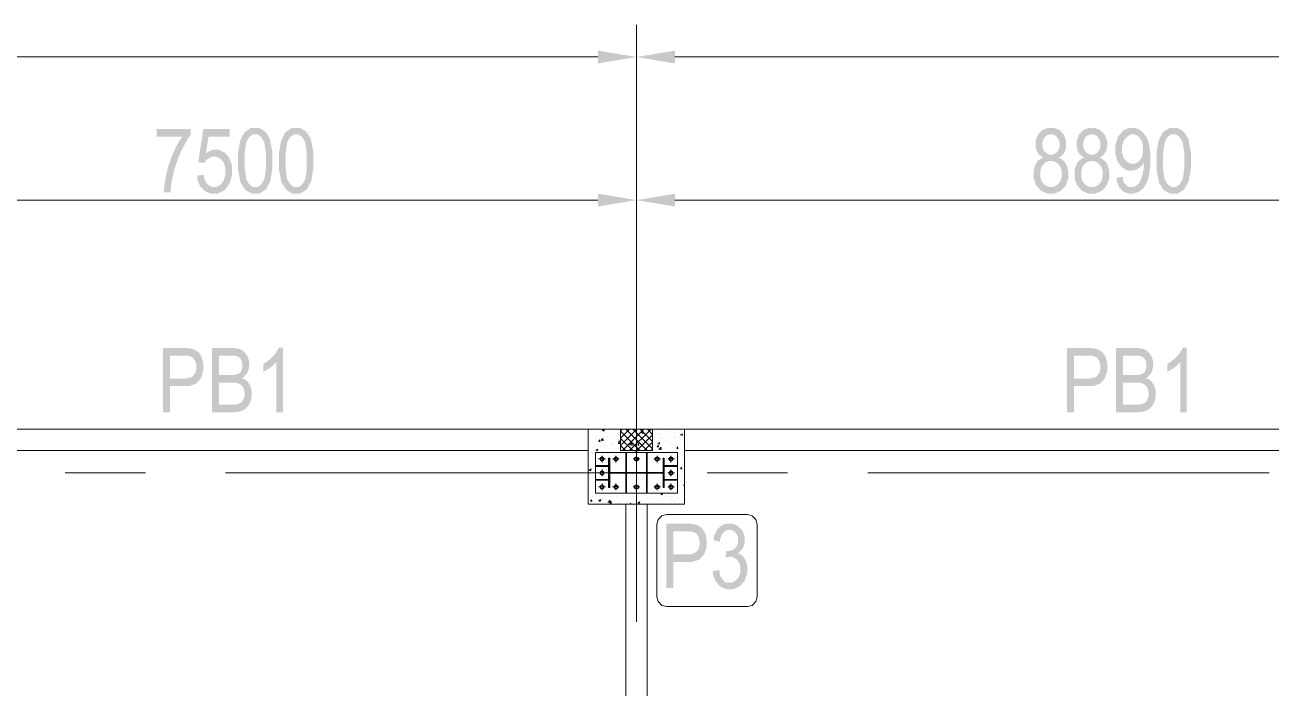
# Model space of a CAD drawing. Header units: millimetres. Extents: x 51.5 to 74.8, y 0.8 to 17.2.
# Drawn here: x 54.171 to 55.694, y 15.434 to 16.244 of the extents above; entities that cross this region are included whole.
import ezdxf

# ---------------------------------------------------------------- set-up
doc = ezdxf.new("R2010")
doc.units = ezdxf.units.MM
doc.layers.add('PDF_Geomertry', color=7, linetype='Continuous')
doc.layers.add('PDF_Solid Fills', color=7, linetype='Continuous')

msp = doc.modelspace()

# ---------------------------------------------------------------- hatches: boundary and pattern name
at = {"layer": 'PDF_Solid Fills', "transparency": 33554559}
for points in [[(54.3323, 16.1074), (54.3323, 16.1166), (54.3738, 16.1166), (54.3738, 16.1093), (54.3693, 16.1031), (54.3611, 16.0874), (54.3575, 16.0777), (54.354, 16.068), (54.35, 16.0487), (54.3494, 16.0393), (54.3413, 16.0393), (54.3413, 16.0441), (54.3429, 16.0556), (54.3444, 16.0622), (54.3459, 16.0687), (54.35, 16.0812), (54.3526, 16.0872), (54.3551, 16.0931), (54.3607, 16.1033), (54.3637, 16.1074)], [(54.3818, 16.0598), (54.3901, 16.0606), (54.3905, 16.0569), (54.3927, 16.0513), (54.3944, 16.0495), (54.3962, 16.0476), (54.4001, 16.0458), (54.4023, 16.0458), (54.4052, 16.0458), (54.4101, 16.0484), (54.412, 16.0509), (54.4141, 16.0536), (54.4162, 16.0606), (54.4162, 16.0651), (54.4162, 16.0694), (54.4143, 16.0759), (54.4122, 16.0781), (54.4102, 16.0805), (54.4052, 16.0829), (54.4023, 16.0829), (54.4005, 16.0829), (54.3972, 16.0818), (54.3957, 16.0808), (54.394, 16.0798), (54.3915, 16.077), (54.3907, 16.0752), (54.3832, 16.0763), (54.3894, 16.1166), (54.4215, 16.1166), (54.4215, 16.1074), (54.3958, 16.1074), (54.3923, 16.0865), (54.3951, 16.0888), (54.4012, 16.0913), (54.4044, 16.0913), (54.4084, 16.0913), (54.4155, 16.0879), (54.4186, 16.0844), (54.4215, 16.0809), (54.4245, 16.0718), (54.4245, 16.0658), (54.4245, 16.0601), (54.4215, 16.0502), (54.4186, 16.0461), (54.4155, 16.042), (54.4075, 16.0379), (54.4025, 16.0379), (54.3983, 16.0379), (54.3912, 16.0408), (54.3883, 16.0437), (54.3854, 16.0466), (54.3822, 16.0547)], [(54.4866, 15.7706), (54.4787, 15.7706), (54.4787, 15.832), (54.4773, 15.8305), (54.4736, 15.8272), (54.4713, 15.8255), (54.469, 15.8238), (54.4648, 15.8213), (54.4629, 15.8205), (54.4629, 15.8298), (54.4662, 15.8318), (54.4719, 15.8363), (54.4744, 15.839), (54.4769, 15.8416), (54.4804, 15.8469), (54.4815, 15.8495), (54.4866, 15.8495)], [(55.5913, 15.7706), (55.5834, 15.7706), (55.5834, 15.832), (55.582, 15.8305), (55.5784, 15.8272), (55.5761, 15.8255), (55.5738, 15.8238), (55.5695, 15.8213), (55.5676, 15.8205), (55.5676, 15.8298), (55.5709, 15.8318), (55.5766, 15.8363), (55.5793, 15.839), (55.5818, 15.8416), (55.5852, 15.8469), (55.5862, 15.8495), (55.5913, 15.8495)], [(55.012, 15.5766), (55.0198, 15.578), (55.0211, 15.5702), (55.0273, 15.5624), (55.0323, 15.5624), (55.0351, 15.5624), (55.0398, 15.5648), (55.0418, 15.567), (55.0437, 15.5694), (55.0458, 15.5752), (55.0458, 15.579), (55.0458, 15.5823), (55.0438, 15.5879), (55.042, 15.5899), (55.0402, 15.592), (55.0358, 15.5941), (55.0332, 15.5941), (55.032, 15.5941), (55.0293, 15.5936), (55.0276, 15.593), (55.0286, 15.6015), (55.0298, 15.6013), (55.0327, 15.6013), (55.0375, 15.6031), (55.0393, 15.6049), (55.0411, 15.6068), (55.0429, 15.6116), (55.0429, 15.6145), (55.0429, 15.6173), (55.0413, 15.6218), (55.0398, 15.6234), (55.0383, 15.6251), (55.0345, 15.6268), (55.0323, 15.6268), (55.0301, 15.6268), (55.0262, 15.6249), (55.0247, 15.6233), (55.0232, 15.6215), (55.0211, 15.6162), (55.0207, 15.6126), (55.0129, 15.6143), (55.0136, 15.6194), (55.0169, 15.6269), (55.0195, 15.6295), (55.0222, 15.632), (55.0286, 15.6347), (55.0322, 15.6347), (55.0362, 15.6347), (55.0427, 15.6318), (55.0455, 15.6288), (55.0483, 15.6261), (55.0509, 15.6187), (55.0509, 15.6144), (55.0509, 15.6116), (55.0498, 15.6069), (55.0487, 15.6048), (55.0475, 15.6029), (55.0443, 15.5995), (55.0422, 15.5984), (55.0441, 15.5979), (55.0473, 15.5961), (55.0486, 15.5948), (55.0498, 15.5937), (55.0518, 15.5904), (55.0526, 15.5883), (55.0534, 15.5862), (55.0541, 15.5816), (55.0541, 15.5791), (55.0541, 15.5737), (55.0509, 15.5648), (55.0477, 15.5613), (55.0445, 15.558), (55.0369, 15.5545), (55.0325, 15.5545), (55.0284, 15.5545), (55.0213, 15.5576), (55.0186, 15.5605), (55.0157, 15.5636), (55.0125, 15.5716)]]:
    msp.add_hatch(color=256, dxfattribs=at).paths.add_polyline_path(points)
h = msp.add_hatch(color=256, dxfattribs=at)
h.paths.add_polyline_path([(54.4318, 16.0779), (54.4318, 16.0879), (54.4344, 16.1027), (54.4372, 16.1079), (54.4398, 16.1129), (54.4477, 16.118), (54.4529, 16.118), (54.4575, 16.118), (54.4648, 16.1138), (54.4675, 16.1098), (54.4707, 16.1048), (54.4738, 16.0888), (54.4738, 16.0779), (54.4738, 16.0681), (54.4712, 16.0531), (54.4686, 16.0481), (54.4659, 16.043), (54.458, 16.0379), (54.4527, 16.0379), (54.4482, 16.0379), (54.4407, 16.0423), (54.4377, 16.0469), (54.4347, 16.0513), (54.4318, 16.0669)])
h.paths.add_polyline_path([(54.44, 16.078), (54.44, 16.0684), (54.4418, 16.0555), (54.4436, 16.0523), (54.4454, 16.0491), (54.4501, 16.0458), (54.453, 16.0458), (54.4558, 16.0458), (54.4602, 16.0491), (54.462, 16.0524), (54.464, 16.0556), (54.4658, 16.0684), (54.4658, 16.078), (54.4658, 16.0876), (54.4638, 16.1004), (54.462, 16.1036), (54.4602, 16.1069), (54.4555, 16.1101), (54.4525, 16.1101), (54.4498, 16.1101), (54.4454, 16.1068), (54.4436, 16.1036), (54.4418, 16.1002), (54.44, 16.0874)])
h = msp.add_hatch(color=256, dxfattribs=at)
h.paths.add_polyline_path([(54.4819, 16.0779), (54.4819, 16.0879), (54.4845, 16.1027), (54.4872, 16.1079), (54.4898, 16.1129), (54.4977, 16.118), (54.5029, 16.118), (54.5076, 16.118), (54.5148, 16.1138), (54.5175, 16.1098), (54.5207, 16.1048), (54.5238, 16.0888), (54.5238, 16.0779), (54.5238, 16.0681), (54.5212, 16.0531), (54.5186, 16.0481), (54.5159, 16.043), (54.508, 16.0379), (54.5029, 16.0379), (54.4982, 16.0379), (54.4907, 16.0423), (54.4877, 16.0469), (54.4848, 16.0513), (54.4819, 16.0669)])
h.paths.add_polyline_path([(54.49, 16.078), (54.49, 16.0684), (54.4918, 16.0555), (54.4936, 16.0523), (54.4955, 16.0491), (54.5002, 16.0458), (54.503, 16.0458), (54.5058, 16.0458), (54.5104, 16.0491), (54.5122, 16.0524), (54.514, 16.0556), (54.5158, 16.0684), (54.5158, 16.078), (54.5158, 16.0876), (54.514, 16.1004), (54.5122, 16.1036), (54.5102, 16.1069), (54.5055, 16.1101), (54.5026, 16.1101), (54.5, 16.1101), (54.4954, 16.1068), (54.4936, 16.1036), (54.4918, 16.1002), (54.49, 16.0874)])
h = msp.add_hatch(color=256, dxfattribs=at)
h.paths.add_polyline_path([(55.4162, 16.0819), (55.4138, 16.0829), (55.4102, 16.0859), (55.4091, 16.088), (55.4079, 16.0899), (55.4066, 16.0949), (55.4066, 16.0979), (55.4066, 16.1023), (55.4093, 16.1097), (55.4119, 16.1124), (55.4145, 16.1152), (55.4212, 16.118), (55.4252, 16.118), (55.4293, 16.118), (55.4359, 16.1152), (55.4386, 16.1123), (55.4412, 16.1094), (55.4438, 16.102), (55.4438, 16.0976), (55.4438, 16.0947), (55.4427, 16.0899), (55.4415, 16.088), (55.4404, 16.0861), (55.4368, 16.083), (55.4344, 16.0819), (55.4373, 16.0806), (55.4418, 16.077), (55.4433, 16.0744), (55.445, 16.0718), (55.4465, 16.0655), (55.4465, 16.0616), (55.4465, 16.0563), (55.4434, 16.0479), (55.4404, 16.0445), (55.4373, 16.0412), (55.4298, 16.0379), (55.4254, 16.0379), (55.4208, 16.0379), (55.4132, 16.0412), (55.4101, 16.0445), (55.407, 16.0479), (55.4041, 16.0565), (55.4041, 16.0619), (55.4041, 16.0658), (55.4057, 16.0723), (55.4073, 16.0749), (55.4088, 16.0774), (55.4134, 16.0809)])
h.paths.add_polyline_path([(55.4122, 16.0619), (55.4122, 16.0583), (55.4141, 16.0524), (55.4161, 16.0502), (55.418, 16.048), (55.4226, 16.0458), (55.4254, 16.0458), (55.428, 16.0458), (55.4327, 16.048), (55.4345, 16.0501), (55.4365, 16.0522), (55.4384, 16.058), (55.4384, 16.0616), (55.4384, 16.0652), (55.4365, 16.0711), (55.4345, 16.0733), (55.4326, 16.0754), (55.4279, 16.0776), (55.4251, 16.0776), (55.4225, 16.0776), (55.4179, 16.0755), (55.4159, 16.0733), (55.414, 16.0711), (55.4122, 16.0654)])
h.paths.add_polyline_path([(55.4147, 16.0981), (55.4147, 16.0952), (55.4162, 16.0906), (55.4177, 16.089), (55.4194, 16.0873), (55.4232, 16.0855), (55.4254, 16.0855), (55.4275, 16.0855), (55.4312, 16.0873), (55.4327, 16.089), (55.4343, 16.0906), (55.4358, 16.0949), (55.4358, 16.0976), (55.4358, 16.1004), (55.4343, 16.1048), (55.4326, 16.1066), (55.4311, 16.1083), (55.4273, 16.1101), (55.4252, 16.1101), (55.423, 16.1101), (55.4194, 16.1084), (55.4179, 16.1066), (55.4163, 16.1049), (55.4147, 16.1006)])
h = msp.add_hatch(color=256, dxfattribs=at)
h.paths.add_polyline_path([(55.4663, 16.0819), (55.464, 16.0829), (55.4604, 16.0859), (55.4591, 16.088), (55.4579, 16.0899), (55.4568, 16.0949), (55.4568, 16.0979), (55.4568, 16.1023), (55.4594, 16.1097), (55.462, 16.1124), (55.4647, 16.1152), (55.4712, 16.118), (55.4752, 16.118), (55.4793, 16.118), (55.4859, 16.1152), (55.4886, 16.1123), (55.4912, 16.1094), (55.494, 16.102), (55.494, 16.0976), (55.494, 16.0947), (55.4927, 16.0899), (55.4916, 16.088), (55.4904, 16.0861), (55.4869, 16.083), (55.4844, 16.0819), (55.4873, 16.0806), (55.4919, 16.077), (55.4934, 16.0744), (55.495, 16.0718), (55.4965, 16.0655), (55.4965, 16.0616), (55.4965, 16.0563), (55.4934, 16.0479), (55.4905, 16.0445), (55.4875, 16.0412), (55.4798, 16.0379), (55.4754, 16.0379), (55.4708, 16.0379), (55.4633, 16.0412), (55.4602, 16.0445), (55.4572, 16.0479), (55.4541, 16.0565), (55.4541, 16.0619), (55.4541, 16.0658), (55.4558, 16.0723), (55.4573, 16.0749), (55.459, 16.0774), (55.4634, 16.0809)])
h.paths.add_polyline_path([(55.4622, 16.0619), (55.4622, 16.0583), (55.4641, 16.0524), (55.4661, 16.0502), (55.468, 16.048), (55.4727, 16.0458), (55.4754, 16.0458), (55.4782, 16.0458), (55.4827, 16.048), (55.4847, 16.0501), (55.4865, 16.0522), (55.4884, 16.058), (55.4884, 16.0616), (55.4884, 16.0652), (55.4865, 16.0711), (55.4845, 16.0733), (55.4826, 16.0754), (55.4779, 16.0776), (55.4751, 16.0776), (55.4725, 16.0776), (55.4679, 16.0755), (55.4659, 16.0733), (55.4641, 16.0711), (55.4622, 16.0654)])
h.paths.add_polyline_path([(55.4648, 16.0981), (55.4648, 16.0952), (55.4663, 16.0906), (55.4679, 16.089), (55.4694, 16.0873), (55.4732, 16.0855), (55.4754, 16.0855), (55.4776, 16.0855), (55.4812, 16.0873), (55.4827, 16.089), (55.4843, 16.0906), (55.4858, 16.0949), (55.4858, 16.0976), (55.4858, 16.1004), (55.4843, 16.1048), (55.4827, 16.1066), (55.4811, 16.1083), (55.4775, 16.1101), (55.4752, 16.1101), (55.4732, 16.1101), (55.4694, 16.1084), (55.4679, 16.1066), (55.4663, 16.1049), (55.4648, 16.1006)])
h = msp.add_hatch(color=256, dxfattribs=at)
h.paths.add_polyline_path([(55.5054, 16.0573), (55.513, 16.0583), (55.5138, 16.052), (55.5193, 16.0458), (55.5237, 16.0458), (55.5257, 16.0458), (55.5293, 16.0472), (55.5309, 16.0486), (55.5325, 16.0498), (55.5352, 16.0547), (55.5363, 16.0581), (55.5375, 16.0616), (55.5387, 16.0697), (55.5387, 16.0743), (55.5387, 16.0762), (55.5375, 16.0738), (55.5341, 16.0699), (55.532, 16.0686), (55.53, 16.0672), (55.5257, 16.0658), (55.5234, 16.0658), (55.5195, 16.0658), (55.5127, 16.0693), (55.5098, 16.0727), (55.507, 16.0762), (55.5041, 16.0855), (55.5041, 16.0915), (55.5041, 16.0977), (55.5072, 16.1074), (55.5101, 16.1109), (55.513, 16.1145), (55.5202, 16.118), (55.5245, 16.118), (55.5275, 16.118), (55.5332, 16.1161), (55.5357, 16.1141), (55.5383, 16.112), (55.5423, 16.1062), (55.5437, 16.1024), (55.5451, 16.0986), (55.5466, 16.0874), (55.5466, 16.0802), (55.5466, 16.072), (55.5451, 16.0595), (55.5436, 16.0551), (55.542, 16.0506), (55.5379, 16.0441), (55.5352, 16.042), (55.5326, 16.0399), (55.5268, 16.0379), (55.5236, 16.0379), (55.5198, 16.0379), (55.5137, 16.0404), (55.5112, 16.0429), (55.5087, 16.0454), (55.5058, 16.0526)])
h.paths.add_polyline_path([(55.5377, 16.092), (55.5377, 16.0962), (55.5359, 16.1029), (55.534, 16.1052), (55.5322, 16.1077), (55.5279, 16.1101), (55.5254, 16.1101), (55.5229, 16.1101), (55.5183, 16.1074), (55.5162, 16.1049), (55.5143, 16.1023), (55.5122, 16.0955), (55.5122, 16.0912), (55.5122, 16.0873), (55.5141, 16.0812), (55.5161, 16.079), (55.518, 16.0766), (55.5226, 16.0744), (55.5252, 16.0744), (55.5279, 16.0744), (55.5323, 16.0766), (55.5341, 16.079), (55.5359, 16.0812), (55.5377, 16.0877)])
h = msp.add_hatch(color=256, dxfattribs=at)
h.paths.add_polyline_path([(55.5543, 16.0779), (55.5543, 16.0879), (55.5569, 16.1027), (55.5595, 16.1079), (55.5622, 16.1129), (55.5701, 16.118), (55.5752, 16.118), (55.5798, 16.118), (55.5872, 16.1138), (55.5898, 16.1098), (55.593, 16.1048), (55.5962, 16.0888), (55.5962, 16.0779), (55.5962, 16.0681), (55.5936, 16.0531), (55.5909, 16.0481), (55.5883, 16.043), (55.5804, 16.0379), (55.5752, 16.0379), (55.5705, 16.0379), (55.563, 16.0423), (55.5601, 16.0469), (55.5572, 16.0513), (55.5543, 16.0669)])
h.paths.add_polyline_path([(55.5623, 16.078), (55.5623, 16.0684), (55.5641, 16.0555), (55.5659, 16.0523), (55.5679, 16.0491), (55.5726, 16.0458), (55.5754, 16.0458), (55.5782, 16.0458), (55.5827, 16.0491), (55.5845, 16.0524), (55.5863, 16.0556), (55.5882, 16.0684), (55.5882, 16.078), (55.5882, 16.0876), (55.5863, 16.1004), (55.5844, 16.1036), (55.5826, 16.1069), (55.5779, 16.1101), (55.575, 16.1101), (55.5722, 16.1101), (55.5677, 16.1068), (55.5659, 16.1036), (55.5641, 16.1002), (55.5623, 16.0874)])
h = msp.add_hatch(color=256, dxfattribs=at)
h.paths.add_polyline_path([(54.3402, 15.7706), (54.3402, 15.8491), (54.3645, 15.8491), (54.3687, 15.8491), (54.3751, 15.8484), (54.3772, 15.8477), (54.38, 15.8466), (54.3844, 15.8429), (54.3861, 15.8401), (54.3877, 15.8373), (54.3894, 15.8306), (54.3894, 15.8266), (54.3894, 15.8213), (54.3866, 15.8126), (54.384, 15.8093), (54.3812, 15.8059), (54.3719, 15.8026), (54.3652, 15.8026), (54.3487, 15.8026), (54.3487, 15.7706)])
h.paths.add_polyline_path([(54.3487, 15.8119), (54.3654, 15.8119), (54.3694, 15.8119), (54.3751, 15.8137), (54.3769, 15.8154), (54.3788, 15.8172), (54.3807, 15.8226), (54.3807, 15.8262), (54.3807, 15.8284), (54.3797, 15.8324), (54.3788, 15.8341), (54.3779, 15.8358), (54.3758, 15.838), (54.3744, 15.8387), (54.3732, 15.8393), (54.3686, 15.8399), (54.3652, 15.8399), (54.3487, 15.8399)])
h = msp.add_hatch(color=256, dxfattribs=at)
h.paths.add_polyline_path([(54.4, 15.7706), (54.4, 15.8491), (54.4241, 15.8491), (54.4277, 15.8491), (54.4336, 15.848), (54.4358, 15.8469), (54.4379, 15.8458), (54.4413, 15.8422), (54.4427, 15.8398), (54.4441, 15.8374), (54.4455, 15.832), (54.4455, 15.8291), (54.4455, 15.8265), (54.4444, 15.8216), (54.4432, 15.8194), (54.442, 15.8172), (54.4387, 15.8137), (54.4365, 15.8124), (54.4393, 15.8115), (54.4437, 15.808), (54.4452, 15.8055), (54.4469, 15.803), (54.4484, 15.797), (54.4484, 15.7934), (54.4484, 15.7898), (54.447, 15.7836), (54.4455, 15.7809), (54.4441, 15.7783), (54.4402, 15.7744), (54.4377, 15.7731), (54.4354, 15.7719), (54.4287, 15.7706), (54.4244, 15.7706)])
h.paths.add_polyline_path([(54.4084, 15.7799), (54.4245, 15.7799), (54.4272, 15.7799), (54.4311, 15.7805), (54.4323, 15.7809), (54.4341, 15.7816), (54.4369, 15.7838), (54.4379, 15.7855), (54.4388, 15.787), (54.4398, 15.7911), (54.4398, 15.7934), (54.4398, 15.7956), (54.4388, 15.7994), (54.438, 15.8011), (54.437, 15.8026), (54.4345, 15.8048), (54.433, 15.8055), (54.4315, 15.8062), (54.4266, 15.8069), (54.4233, 15.8069), (54.4084, 15.8069)])
h.paths.add_polyline_path([(54.4084, 15.8162), (54.4225, 15.8162), (54.4251, 15.8162), (54.429, 15.8166), (54.4302, 15.8169), (54.4319, 15.8174), (54.4344, 15.8194), (54.4352, 15.8206), (54.4362, 15.822), (54.437, 15.8256), (54.437, 15.8279), (54.437, 15.8301), (54.4363, 15.8336), (54.4355, 15.8349), (54.4347, 15.8363), (54.4325, 15.8383), (54.4311, 15.8388), (54.4298, 15.8394), (54.4248, 15.8399), (54.4213, 15.8399), (54.4084, 15.8399)])
h = msp.add_hatch(color=256, dxfattribs=at)
h.paths.add_polyline_path([(55.445, 15.7706), (55.445, 15.8491), (55.4693, 15.8491), (55.4736, 15.8491), (55.4798, 15.8484), (55.4819, 15.8477), (55.4847, 15.8466), (55.4891, 15.8429), (55.4908, 15.8401), (55.4925, 15.8373), (55.4941, 15.8306), (55.4941, 15.8266), (55.4941, 15.8213), (55.4913, 15.8126), (55.4887, 15.8093), (55.4859, 15.8059), (55.4766, 15.8026), (55.47, 15.8026), (55.4534, 15.8026), (55.4534, 15.7706)])
h.paths.add_polyline_path([(55.4534, 15.8119), (55.4702, 15.8119), (55.4741, 15.8119), (55.48, 15.8137), (55.4818, 15.8154), (55.4836, 15.8172), (55.4854, 15.8226), (55.4854, 15.8262), (55.4854, 15.8284), (55.4845, 15.8324), (55.4836, 15.8341), (55.4827, 15.8358), (55.4805, 15.838), (55.4793, 15.8387), (55.478, 15.8393), (55.4734, 15.8399), (55.4701, 15.8399), (55.4534, 15.8399)])
h = msp.add_hatch(color=256, dxfattribs=at)
h.paths.add_polyline_path([(55.5047, 15.7706), (55.5047, 15.8491), (55.5288, 15.8491), (55.5326, 15.8491), (55.5384, 15.848), (55.5405, 15.8469), (55.5427, 15.8458), (55.5462, 15.8422), (55.5476, 15.8398), (55.549, 15.8374), (55.5502, 15.832), (55.5502, 15.8291), (55.5502, 15.8265), (55.5491, 15.8216), (55.5479, 15.8194), (55.5468, 15.8172), (55.5434, 15.8137), (55.5413, 15.8124), (55.5441, 15.8115), (55.5484, 15.808), (55.5501, 15.8055), (55.5516, 15.803), (55.5533, 15.797), (55.5533, 15.7934), (55.5533, 15.7898), (55.5518, 15.7836), (55.5504, 15.7809), (55.5488, 15.7783), (55.545, 15.7744), (55.5426, 15.7731), (55.5401, 15.7719), (55.5334, 15.7706), (55.5293, 15.7706)])
h.paths.add_polyline_path([(55.5132, 15.7799), (55.5293, 15.7799), (55.5319, 15.7799), (55.5358, 15.7805), (55.537, 15.7809), (55.539, 15.7816), (55.5418, 15.7838), (55.5426, 15.7855), (55.5436, 15.787), (55.5445, 15.7911), (55.5445, 15.7934), (55.5445, 15.7956), (55.5437, 15.7994), (55.5427, 15.8011), (55.5418, 15.8026), (55.5394, 15.8048), (55.5379, 15.8055), (55.5362, 15.8062), (55.5315, 15.8069), (55.5282, 15.8069), (55.5132, 15.8069)])
h.paths.add_polyline_path([(55.5132, 15.8162), (55.5272, 15.8162), (55.53, 15.8162), (55.5338, 15.8166), (55.535, 15.8169), (55.5366, 15.8174), (55.5391, 15.8194), (55.5401, 15.8206), (55.5409, 15.822), (55.5419, 15.8256), (55.5419, 15.8279), (55.5419, 15.8301), (55.5411, 15.8336), (55.5402, 15.8349), (55.5394, 15.8363), (55.5373, 15.8383), (55.5359, 15.8388), (55.5345, 15.8394), (55.5297, 15.8399), (55.5262, 15.8399), (55.5132, 15.8399)])
h = msp.add_hatch(color=256, dxfattribs=at)
h.paths.add_polyline_path([(54.9554, 15.5559), (54.9554, 15.6344), (54.9797, 15.6344), (54.9838, 15.6344), (54.9902, 15.6336), (54.9923, 15.6329), (54.9951, 15.6319), (54.9995, 15.628), (55.0012, 15.6254), (55.0029, 15.6226), (55.0045, 15.6158), (55.0045, 15.6118), (55.0045, 15.6065), (55.0018, 15.5979), (54.9991, 15.5944), (54.9963, 15.5911), (54.987, 15.5877), (54.9804, 15.5877), (54.9638, 15.5877), (54.9638, 15.5559)])
h.paths.add_polyline_path([(54.9638, 15.597), (54.9805, 15.597), (54.9845, 15.597), (54.9902, 15.5988), (54.992, 15.6006), (54.994, 15.6023), (54.9958, 15.6077), (54.9958, 15.6113), (54.9958, 15.6137), (54.9948, 15.6176), (54.994, 15.6193), (54.993, 15.6209), (54.9909, 15.6233), (54.9895, 15.6238), (54.9883, 15.6245), (54.9837, 15.6251), (54.9804, 15.6251), (54.9638, 15.6251)])

# ---------------------------------------------------------------- linework, layer by layer
at = {"layer": 'PDF_Geomertry', "lineweight": 0}
for points in [[(54.9187, 16.2438), (54.9187, 15.7699)], [(54.9187, 16.0691), (54.9187, 15.7438)], [(54.8598, 15.6584), (54.8598, 15.7499), (54.9776, 15.7499), (54.9776, 15.6584), (54.8598, 15.6584)], [(54.8677, 15.7499), (54.8677, 15.7499), (54.8677, 15.7499)], [(54.8698, 15.7499), (54.8698, 15.7499), (54.8698, 15.7499)], [(54.8843, 15.7499), (54.8843, 15.7499), (54.8843, 15.7499)], [(54.8927, 15.7499), (54.8927, 15.7499), (54.8927, 15.7499), (54.8927, 15.7499)], [(54.8991, 15.7238), (54.8991, 15.7499), (54.9384, 15.7499), (54.9384, 15.7238), (54.8991, 15.7238)], [(54.9055, 15.7499), (54.9055, 15.7499), (54.9055, 15.7499)], [(54.9158, 15.7499), (54.9158, 15.7499), (54.9158, 15.7499), (54.9158, 15.7499)], [(54.9187, 15.7504), (54.9187, 15.7504)], [(54.9388, 15.7499), (54.9388, 15.7499), (54.9388, 15.7499), (54.9388, 15.7499)], [(54.9616, 15.7499), (54.9616, 15.7499), (54.9616, 15.7499)], [(54.9618, 15.7499), (54.9618, 15.7499), (54.9618, 15.7499), (54.9618, 15.7499)], [(54.8598, 15.7444), (54.8598, 15.7444), (54.8598, 15.7444)], [(54.8598, 15.7381), (54.8598, 15.7381), (54.8598, 15.7381)], [(54.8598, 15.738), (54.8598, 15.738), (54.8598, 15.738), (54.8598, 15.738)], [(54.8598, 15.7338), (54.8598, 15.7338), (54.8598, 15.7338), (54.8598, 15.7338)], [(54.8598, 15.7262), (54.8598, 15.7262), (54.8598, 15.7262)], [(54.8598, 15.7233), (54.8598, 15.7233), (54.8598, 15.7233), (54.8598, 15.7233)], [(54.8598, 15.7169), (54.8598, 15.7169), (54.8598, 15.7169)], [(54.8687, 15.6718), (54.9688, 15.6718), (54.9688, 15.7215), (54.8687, 15.7215), (54.8687, 15.6718)], [(54.8687, 15.7177), (54.8687, 15.7177), (54.8687, 15.7177)], [(54.8825, 15.7215), (54.8825, 15.7215), (54.8825, 15.7215), (54.8825, 15.7215)], [(54.8963, 15.7215), (54.8963, 15.7215), (54.8963, 15.7215), (54.8963, 15.7215)], [(54.9057, 15.697), (54.9057, 15.7215), (54.9066, 15.7215), (54.9066, 15.697), (54.9057, 15.697)], [(54.9187, 15.7241), (54.9187, 15.7241)], [(54.9244, 15.7215), (54.9244, 15.7215), (54.9244, 15.7215)], [(54.9319, 15.697), (54.9319, 15.7215), (54.9308, 15.7215), (54.9308, 15.697), (54.9319, 15.697)], [(54.9384, 15.7215), (54.9384, 15.7215), (54.9384, 15.7215), (54.9384, 15.7215)], [(54.9665, 15.7215), (54.9665, 15.7215), (54.9665, 15.7215)], [(54.9688, 15.7172), (54.9688, 15.7172), (54.9688, 15.7172), (54.9688, 15.7172)], [(54.9688, 15.7166), (54.9688, 15.7166), (54.9688, 15.7166)], [(54.8598, 15.7143), (54.8598, 15.7143), (54.8598, 15.7143), (54.8598, 15.7143)], [(54.8598, 15.7127), (54.8598, 15.7127), (54.8598, 15.7127)], [(54.8598, 15.7022), (54.8598, 15.7022), (54.8598, 15.7022), (54.8598, 15.7022)], [(54.8687, 15.7155), (54.8687, 15.7155), (54.8687, 15.7155)], [(54.8687, 15.7045), (54.8847, 15.7045), (54.8847, 15.7056), (54.8687, 15.7056), (54.8687, 15.7045)], [(54.8687, 15.7036), (54.8687, 15.7036), (54.8687, 15.7036)], [(54.8861, 15.6786), (54.8847, 15.6786), (54.8847, 15.7145), (54.8861, 15.7145), (54.8861, 15.6786)], [(54.9515, 15.6786), (54.9527, 15.6786), (54.9527, 15.7145), (54.9515, 15.7145), (54.9515, 15.6786)], [(54.9688, 15.7045), (54.9527, 15.7045), (54.9527, 15.7056), (54.9688, 15.7056), (54.9688, 15.7045)], [(54.9688, 15.7124), (54.9688, 15.7124), (54.9688, 15.7124)], [(54.9688, 15.7068), (54.9688, 15.7068), (54.9688, 15.7068)], [(54.9688, 15.7047), (54.9688, 15.7047), (54.9688, 15.7047), (54.9688, 15.7047)], [(54.9688, 15.7018), (54.9688, 15.7018), (54.9688, 15.7018)], [(54.9776, 15.7059), (54.9776, 15.7059), (54.9776, 15.7059)], [(54.8598, 15.6958), (54.8598, 15.6958), (54.8598, 15.6958), (54.8598, 15.6958)], [(54.8598, 15.6916), (54.8598, 15.6916), (54.8598, 15.6916), (54.8598, 15.6916)], [(54.8687, 15.6886), (54.8847, 15.6886), (54.8847, 15.6876), (54.8687, 15.6876), (54.8687, 15.6886)], [(54.8687, 15.6861), (54.8687, 15.6861), (54.8687, 15.6861)], [(54.8861, 15.6962), (54.9515, 15.6962), (54.9515, 15.697), (54.8861, 15.697), (54.8861, 15.6962)], [(54.9057, 15.6962), (54.9057, 15.6718), (54.9066, 15.6718), (54.9066, 15.6962), (54.9057, 15.6962)], [(54.9319, 15.6962), (54.9319, 15.6718), (54.9308, 15.6718), (54.9308, 15.6962), (54.9319, 15.6962)], [(54.9688, 15.6886), (54.9527, 15.6886), (54.9527, 15.6876), (54.9688, 15.6876), (54.9688, 15.6886)], [(54.9688, 15.6962), (54.9688, 15.6962), (54.9688, 15.6962), (54.9688, 15.6962)], [(54.9688, 15.6909), (54.9688, 15.6909), (54.9688, 15.6909)], [(54.9776, 15.694), (54.9776, 15.694), (54.9776, 15.694)], [(54.8598, 15.6811), (54.8598, 15.6811), (54.8598, 15.6811)], [(54.8598, 15.6784), (54.8598, 15.6784), (54.8598, 15.6784)], [(54.8598, 15.6747), (54.8598, 15.6747), (54.8598, 15.6747)], [(54.8745, 15.6718), (54.8745, 15.6718), (54.8745, 15.6718)], [(54.8861, 15.6718), (54.8861, 15.6718), (54.8861, 15.6718)], [(54.8911, 15.6718), (54.8911, 15.6718), (54.8911, 15.6718)], [(54.9018, 15.6718), (54.9018, 15.6718), (54.9018, 15.6718)], [(54.9076, 15.6718), (54.9076, 15.6718), (54.9076, 15.6718)], [(54.9091, 15.6718), (54.9091, 15.6718), (54.9091, 15.6718), (54.9091, 15.6718)], [(54.9241, 15.6718), (54.9241, 15.6718), (54.9241, 15.6718)], [(54.932, 15.6718), (54.932, 15.6718), (54.932, 15.6718), (54.932, 15.6718)], [(54.9408, 15.6718), (54.9408, 15.6718), (54.9408, 15.6718)], [(54.9551, 15.6718), (54.9551, 15.6718), (54.9551, 15.6718), (54.9551, 15.6718)], [(54.9573, 15.6718), (54.9573, 15.6718), (54.9573, 15.6718)], [(54.9577, 15.6718), (54.9577, 15.6718), (54.9577, 15.6718)], [(54.9688, 15.6856), (54.9688, 15.6856), (54.9688, 15.6856), (54.9688, 15.6856)], [(54.9688, 15.6804), (54.9688, 15.6804), (54.9688, 15.6804), (54.9688, 15.6804)], [(54.9688, 15.6802), (54.9688, 15.6802), (54.9688, 15.6802)], [(54.9688, 15.6751), (54.9688, 15.6751), (54.9688, 15.6751)], [(54.9776, 15.6799), (54.9776, 15.6799), (54.9776, 15.6799)], [(54.8598, 15.6705), (54.8598, 15.6705), (54.8598, 15.6705)], [(54.8598, 15.6665), (54.8598, 15.6665), (54.8598, 15.6665)], [(54.8598, 15.6599), (54.8598, 15.6599), (54.8598, 15.6599), (54.8598, 15.6599)], [(54.8702, 15.6584), (54.8702, 15.6584), (54.8702, 15.6584)], [(54.8843, 15.6584), (54.8843, 15.6584), (54.8843, 15.6584), (54.8843, 15.6584)], [(54.8894, 15.6584), (54.8894, 15.6584), (54.8894, 15.6584)], [(54.9123, 15.6584), (54.9123, 15.6584), (54.9123, 15.6584)], [(54.9263, 15.6584), (54.9263, 15.6584), (54.9263, 15.6584)], [(54.9404, 15.6584), (54.9404, 15.6584), (54.9404, 15.6584), (54.9404, 15.6584)], [(54.9468, 15.6584), (54.9468, 15.6584), (54.9468, 15.6584)], [(54.9683, 15.6584), (54.9683, 15.6584), (54.9683, 15.6584)], [(54.9697, 15.6584), (54.9697, 15.6584), (54.9697, 15.6584)], [(54.9558, 15.6458), (55.0543, 15.6458), (55.0602, 15.6443), (55.0647, 15.6398), (55.0662, 15.6337), (55.0662, 15.5452), (55.0647, 15.5393), (55.0602, 15.5348), (55.0543, 15.5333), (54.9558, 15.5333), (54.9498, 15.5348), (54.9454, 15.5393), (54.9438, 15.5452), (54.9438, 15.6337), (54.9454, 15.6398), (54.9498, 15.6443), (54.9558, 15.6458)]]:
    msp.add_lwpolyline(points, close=True, dxfattribs=at)
for points in [[(53.0034, 16.2047), (54.8715, 16.2047)], [(54.9187, 16.2047), (54.9187, 16.2047)], [(54.9658, 16.2047), (57.9995, 16.2047)], [(54.9187, 16.1031), (54.9187, 16.2012)], [(53.9845, 16.0298), (54.8715, 16.0298)], [(54.9187, 16.0298), (54.9187, 16.0298)], [(54.9658, 16.0298), (56.0345, 16.0298)], [(54.9187, 15.5145), (54.9187, 16.0051)], [(54.8598, 15.7499), (53.9638, 15.7499)], [(54.8598, 15.7472), (54.8598, 15.7472)], [(54.8634, 15.7498), (54.8634, 15.7498)], [(54.8636, 15.7499), (54.8636, 15.7499)], [(54.8702, 15.7495), (54.8702, 15.7495)], [(54.8772, 15.7486), (54.8788, 15.7474), (54.8795, 15.7495)], [(54.8773, 15.7487), (54.8797, 15.7497)], [(54.8775, 15.7499), (54.8775, 15.7499)], [(54.8991, 15.7301), (54.919, 15.7499)], [(54.8991, 15.739), (54.9101, 15.7499)], [(54.8991, 15.7477), (54.9013, 15.7499)], [(54.8991, 15.7476), (54.923, 15.7238)], [(54.9008, 15.7499), (54.9008, 15.7499)], [(54.9013, 15.7497), (54.9013, 15.7497)], [(54.9016, 15.7238), (54.9277, 15.7499)], [(54.9057, 15.7499), (54.9318, 15.7238)], [(54.9104, 15.7238), (54.9366, 15.7499)], [(54.9144, 15.7499), (54.9384, 15.7261)], [(54.9175, 15.7499), (54.9175, 15.7499)], [(54.919, 15.749), (54.919, 15.749)], [(54.9195, 15.7499), (54.9195, 15.7499)], [(54.9233, 15.7499), (54.9384, 15.7348)], [(54.9251, 15.7461), (54.9273, 15.747)], [(54.9313, 15.7483), (54.9313, 15.7483)], [(54.932, 15.7499), (54.9384, 15.7436)], [(54.934, 15.7499), (54.934, 15.7499)], [(54.9368, 15.7481), (54.9368, 15.7481)], [(54.9383, 15.7486), (54.9383, 15.7486)], [(54.9493, 15.7499), (54.9493, 15.7499)], [(54.9505, 15.7499), (54.9505, 15.7499)], [(54.9545, 15.7474), (54.9545, 15.7474)], [(54.967, 15.7499), (54.967, 15.7499)], [(54.9757, 15.7499), (54.9757, 15.7499)], [(56.0555, 15.7499), (54.9776, 15.7499)], [(54.8598, 15.7365), (54.8598, 15.7365)], [(54.863, 15.7388), (54.863, 15.7388)], [(54.87, 15.738), (54.87, 15.738)], [(54.8745, 15.7345), (54.8726, 15.7348), (54.8741, 15.7368)], [(54.8736, 15.7344), (54.8733, 15.7365)], [(54.875, 15.7365), (54.878, 15.7361)], [(54.8751, 15.7362), (54.8777, 15.7388)], [(54.8755, 15.7402), (54.8755, 15.7402)], [(54.8779, 15.7356), (54.8775, 15.7388)], [(54.8802, 15.7413), (54.8802, 15.7413)], [(54.8838, 15.7413), (54.8838, 15.7413)], [(54.8876, 15.7373), (54.8876, 15.7373)], [(54.8883, 15.733), (54.8883, 15.733)], [(54.8983, 15.7324), (54.8963, 15.7327), (54.898, 15.7347)], [(54.8965, 15.743), (54.8965, 15.743)], [(54.8969, 15.7326), (54.8969, 15.7326)], [(54.897, 15.7352), (54.8987, 15.7341), (54.8994, 15.7361)], [(54.8975, 15.7323), (54.897, 15.7344)], [(54.8972, 15.7354), (54.8994, 15.7362)], [(54.8973, 15.7436), (54.8973, 15.7436)], [(54.8991, 15.7388), (54.9141, 15.7238)], [(54.9054, 15.7365), (54.9054, 15.7365)], [(54.9076, 15.7363), (54.9076, 15.7363)], [(54.9087, 15.7327), (54.9087, 15.7327)], [(54.9107, 15.7306), (54.9132, 15.7334)], [(54.9133, 15.7302), (54.913, 15.7334)], [(54.9137, 15.7347), (54.9137, 15.7347)], [(54.9141, 15.7458), (54.9141, 15.7458)], [(54.917, 15.7337), (54.917, 15.7337)], [(54.9175, 15.7458), (54.9175, 15.7458)], [(54.9193, 15.7238), (54.9384, 15.743)], [(54.9222, 15.7304), (54.9202, 15.7306), (54.9218, 15.7326)], [(54.9213, 15.7302), (54.9209, 15.7323)], [(54.9232, 15.7358), (54.9232, 15.7358)], [(54.925, 15.7459), (54.9266, 15.7448), (54.9273, 15.7468)], [(54.9258, 15.7469), (54.9258, 15.7469)], [(54.927, 15.7397), (54.927, 15.7397)], [(54.928, 15.7238), (54.9384, 15.7341)], [(54.9295, 15.7354), (54.9295, 15.7354)], [(54.9309, 15.7372), (54.9309, 15.7372)], [(54.935, 15.7324), (54.935, 15.7324)], [(54.9409, 15.7351), (54.9409, 15.7351)], [(54.9448, 15.7327), (54.9472, 15.7336)], [(54.9448, 15.7326), (54.9465, 15.7315), (54.9472, 15.7334)], [(54.9463, 15.743), (54.9463, 15.743)], [(54.948, 15.7395), (54.948, 15.7395)], [(54.9507, 15.7381), (54.9507, 15.7381)], [(54.9543, 15.7358), (54.9543, 15.7358)], [(54.9586, 15.7343), (54.9586, 15.7343)], [(54.9588, 15.7393), (54.9588, 15.7393)], [(54.9648, 15.7416), (54.9648, 15.7416)], [(54.9658, 15.7463), (54.9658, 15.7463)], [(54.9715, 15.7409), (54.9715, 15.7409)], [(54.9722, 15.7468), (54.9722, 15.7468)], [(54.9727, 15.7434), (54.9751, 15.7443)], [(54.9727, 15.7433), (54.9744, 15.7422), (54.9751, 15.7441)], [(54.9737, 15.7391), (54.9737, 15.7391)], [(54.9763, 15.7336), (54.9763, 15.7336)], [(54.9776, 15.7433), (54.9776, 15.7433)], [(54.9776, 15.7418), (54.9776, 15.7418)], [(54.9776, 15.7408), (54.9776, 15.7408)], [(54.9776, 15.7355), (54.9776, 15.7355)], [(54.8598, 15.7238), (53.9638, 15.7238)], [(54.8598, 15.7256), (54.8598, 15.7256)], [(54.8622, 15.7166), (54.8622, 15.7166)], [(54.8626, 15.7277), (54.8626, 15.7277)], [(54.8634, 15.7211), (54.8634, 15.7211)], [(54.8668, 15.7272), (54.8668, 15.7272)], [(54.8688, 15.7297), (54.8688, 15.7297)], [(54.8691, 15.7245), (54.8708, 15.7234), (54.8715, 15.7254)], [(54.8693, 15.7247), (54.8715, 15.7255)], [(54.8751, 15.7283), (54.8751, 15.7283)], [(54.8766, 15.7095), (54.8766, 15.7176)], [(54.8768, 15.7224), (54.8768, 15.7224)], [(54.8779, 15.7215), (54.8779, 15.7215)], [(54.8798, 15.7302), (54.8798, 15.7302)], [(54.8877, 15.7299), (54.8877, 15.7299)], [(54.8936, 15.7095), (54.8936, 15.7176)], [(54.8962, 15.7258), (54.8962, 15.7258)], [(54.8965, 15.7215), (54.8965, 15.7215)], [(54.8991, 15.7299), (54.9054, 15.7238)], [(54.9009, 15.7215), (54.9009, 15.7215)], [(54.9104, 15.7215), (54.9104, 15.7215)], [(54.9105, 15.7311), (54.9134, 15.7305)], [(54.9133, 15.7236), (54.9133, 15.7236)], [(54.9143, 15.7215), (54.9143, 15.7215)], [(54.9155, 15.7291), (54.9155, 15.7291)], [(54.9169, 15.722), (54.9193, 15.7229)], [(54.9169, 15.7219), (54.9175, 15.7215)], [(54.9187, 15.7215), (54.9193, 15.7227)], [(54.9187, 15.7095), (54.9187, 15.7176)], [(54.9209, 15.7223), (54.9209, 15.7223)], [(54.9238, 15.7215), (54.9238, 15.7215)], [(54.9305, 15.7261), (54.9305, 15.7261)], [(54.9368, 15.7238), (54.9384, 15.7254)], [(54.9419, 15.7251), (54.9419, 15.7251)], [(54.9461, 15.7283), (54.944, 15.7286), (54.9457, 15.7305)], [(54.944, 15.7095), (54.944, 15.7176)], [(54.9451, 15.7281), (54.9447, 15.7302)], [(54.9459, 15.7255), (54.9488, 15.7251)], [(54.9461, 15.7252), (54.9487, 15.7279)], [(54.9469, 15.7215), (54.9469, 15.7215)], [(54.9476, 15.7284), (54.9476, 15.7284)], [(54.9488, 15.7247), (54.9484, 15.7279)], [(54.9502, 15.7262), (54.9502, 15.7262)], [(54.9525, 15.7215), (54.9525, 15.7215)], [(54.9609, 15.7095), (54.9609, 15.7176)], [(54.9627, 15.7279), (54.9627, 15.7279)], [(54.9644, 15.7306), (54.9644, 15.7306)], [(54.967, 15.7241), (54.967, 15.7241)], [(54.9698, 15.7262), (54.9679, 15.7265), (54.9694, 15.7284)], [(54.969, 15.7261), (54.9686, 15.7281)], [(54.975, 15.7174), (54.975, 15.7174)], [(54.9776, 15.7299), (54.9776, 15.7299)], [(54.9776, 15.7298), (54.9776, 15.7298)], [(56.0555, 15.7238), (54.9776, 15.7238)], [(54.9776, 15.7193), (54.9776, 15.7193)], [(54.8598, 15.7149), (54.8598, 15.7149)], [(54.8598, 15.7041), (54.8598, 15.7041)], [(54.8598, 15.7023), (54.8598, 15.7023)], [(54.8611, 15.7005), (54.8634, 15.7015)], [(54.8611, 15.7004), (54.8627, 15.6993), (54.8634, 15.7013)], [(54.8618, 15.7056), (54.8618, 15.7056)], [(54.8663, 15.7151), (54.8663, 15.7151)], [(54.8687, 15.7109), (54.8687, 15.7109)], [(54.8687, 15.7088), (54.8687, 15.7088)], [(54.8687, 15.7072), (54.8687, 15.7072)], [(54.8725, 15.7136), (54.8807, 15.7136)], [(54.8847, 15.7137), (54.8857, 15.7145)], [(54.8847, 15.7143), (54.8851, 15.7145)], [(54.8847, 15.7131), (54.8861, 15.7144)], [(54.8847, 15.7124), (54.8861, 15.7138)], [(54.8847, 15.7119), (54.8861, 15.7133)], [(54.8847, 15.7113), (54.8861, 15.7126)], [(54.8847, 15.7108), (54.8861, 15.712)], [(54.8847, 15.7101), (54.8861, 15.7115)], [(54.8847, 15.7095), (54.8861, 15.7109)], [(54.8847, 15.709), (54.8861, 15.7102)], [(54.8847, 15.7084), (54.8861, 15.7097)], [(54.8847, 15.7079), (54.8861, 15.7091)], [(54.8847, 15.7072), (54.8861, 15.7086)], [(54.8847, 15.7066), (54.8861, 15.7079)], [(54.8847, 15.7061), (54.8861, 15.7073)], [(54.8847, 15.7055), (54.8861, 15.7068)], [(54.8847, 15.7048), (54.8861, 15.7062)], [(54.8847, 15.7043), (54.8861, 15.7056)], [(54.8847, 15.7037), (54.8861, 15.7049)], [(54.8847, 15.7031), (54.8861, 15.7044)], [(54.8847, 15.7024), (54.8861, 15.7038)], [(54.8847, 15.7019), (54.8861, 15.7033)], [(54.8847, 15.7013), (54.8861, 15.7026)], [(54.8847, 15.7008), (54.8861, 15.702)], [(54.8847, 15.7002), (54.8861, 15.7015)], [(54.8895, 15.7136), (54.8976, 15.7136)], [(54.9147, 15.7136), (54.9229, 15.7136)], [(54.948, 15.7136), (54.9398, 15.7136)], [(54.9515, 15.7134), (54.9526, 15.7145)], [(54.9515, 15.714), (54.952, 15.7145)], [(54.9515, 15.7129), (54.9527, 15.7141)], [(54.9515, 15.7123), (54.9527, 15.7136)], [(54.9515, 15.7116), (54.9527, 15.713)], [(54.9515, 15.7111), (54.9527, 15.7124)], [(54.9515, 15.7105), (54.9527, 15.7118)], [(54.9515, 15.7099), (54.9527, 15.7112)], [(54.9515, 15.7093), (54.9527, 15.7106)], [(54.9515, 15.7087), (54.9527, 15.7101)], [(54.9515, 15.7081), (54.9527, 15.7094)], [(54.9515, 15.7076), (54.9527, 15.7088)], [(54.9515, 15.707), (54.9527, 15.7083)], [(54.9515, 15.7063), (54.9527, 15.7077)], [(54.9515, 15.7058), (54.9527, 15.707)], [(54.9515, 15.7052), (54.9527, 15.7065)], [(54.9515, 15.7047), (54.9527, 15.7059)], [(54.9515, 15.704), (54.9527, 15.7054)], [(54.9515, 15.7034), (54.9527, 15.7048)], [(54.9515, 15.7029), (54.9527, 15.7041)], [(54.9515, 15.7023), (54.9527, 15.7036)], [(54.9515, 15.7016), (54.9527, 15.703)], [(54.9515, 15.7011), (54.9527, 15.7024)], [(54.9515, 15.7005), (54.9527, 15.7018)], [(54.965, 15.7136), (54.9569, 15.7136)], [(54.9688, 15.7015), (54.9688, 15.7015)], [(54.9698, 15.7165), (54.9698, 15.7165)], [(54.9744, 15.7012), (54.9725, 15.7015), (54.9741, 15.7034)], [(54.9736, 15.7011), (54.9732, 15.7031)], [(54.9745, 15.7055), (54.9745, 15.7055)], [(54.9769, 15.712), (54.9769, 15.712)], [(54.9776, 15.7116), (54.9776, 15.7116)], [(54.9776, 15.7086), (54.9776, 15.7086)], [(54.3186, 15.6966), (54.2204, 15.6966)], [(54.9072, 15.6966), (54.4166, 15.6966)], [(54.8598, 15.6934), (54.8598, 15.6934)], [(54.8598, 15.6904), (54.8598, 15.6904)], [(54.8598, 15.6868), (54.86, 15.6868)], [(54.8613, 15.6945), (54.8613, 15.6945)], [(54.8615, 15.6906), (54.8615, 15.6906)], [(54.8682, 15.6865), (54.8682, 15.6865)], [(54.8687, 15.7002), (54.8687, 15.7002)], [(54.8687, 15.6915), (54.8687, 15.6915)], [(54.8687, 15.6894), (54.8687, 15.6894)], [(54.8725, 15.6966), (54.8807, 15.6966)], [(54.8766, 15.7006), (54.8766, 15.6926)], [(54.8847, 15.6995), (54.8861, 15.7009)], [(54.8847, 15.699), (54.8861, 15.7004)], [(54.8847, 15.6984), (54.8861, 15.6997)], [(54.8847, 15.6979), (54.8861, 15.6991)], [(54.8847, 15.6972), (54.8861, 15.6986)], [(54.8847, 15.6966), (54.8861, 15.698)], [(54.8847, 15.6961), (54.8861, 15.6973)], [(54.8847, 15.6948), (54.8861, 15.6962), (54.8869, 15.697)], [(54.8847, 15.6955), (54.8861, 15.6968), (54.8862, 15.697)], [(54.8847, 15.6943), (54.8861, 15.6956)], [(54.8847, 15.6937), (54.8861, 15.6949)], [(54.8847, 15.6931), (54.8861, 15.6944)], [(54.8847, 15.6926), (54.8861, 15.6938)], [(54.8847, 15.6919), (54.8861, 15.6933)], [(54.8847, 15.6913), (54.8861, 15.6927)], [(54.8847, 15.6908), (54.8861, 15.692)], [(54.8847, 15.6902), (54.8861, 15.6915)], [(54.8847, 15.6895), (54.8861, 15.6909)], [(54.8847, 15.689), (54.8861, 15.6904)], [(54.8847, 15.6884), (54.8861, 15.6897)], [(54.8847, 15.6879), (54.8861, 15.6891)], [(54.8847, 15.6873), (54.8861, 15.6886)], [(54.8847, 15.6866), (54.8861, 15.688)], [(54.8847, 15.6861), (54.8861, 15.6873)], [(54.8847, 15.6855), (54.8861, 15.6868)], [(54.8847, 15.6849), (54.8861, 15.6862)], [(54.8866, 15.6962), (54.8875, 15.697)], [(54.8872, 15.6962), (54.888, 15.697)], [(54.8879, 15.6962), (54.8886, 15.697)], [(54.8884, 15.6962), (54.8893, 15.697)], [(54.889, 15.6962), (54.8898, 15.697)], [(54.8895, 15.6962), (54.8904, 15.697)], [(54.8902, 15.6962), (54.8909, 15.697)], [(54.8908, 15.6962), (54.8915, 15.697)], [(54.8913, 15.6962), (54.8922, 15.697)], [(54.8919, 15.6962), (54.8927, 15.697)], [(54.8925, 15.6962), (54.8933, 15.697)], [(54.8932, 15.6962), (54.8938, 15.697)], [(54.8937, 15.6962), (54.8945, 15.697)], [(54.8943, 15.6962), (54.8951, 15.697)], [(54.8948, 15.6962), (54.8957, 15.697)], [(54.8955, 15.6962), (54.8962, 15.697)], [(54.8961, 15.6962), (54.8969, 15.697)], [(54.8966, 15.6962), (54.8975, 15.697)], [(54.8972, 15.6962), (54.898, 15.697)], [(54.8979, 15.6962), (54.8986, 15.697)], [(54.8984, 15.6962), (54.8991, 15.697)], [(54.899, 15.6962), (54.8998, 15.697)], [(54.8995, 15.6962), (54.9004, 15.697)], [(54.9001, 15.6962), (54.9009, 15.697)], [(54.9008, 15.6962), (54.9015, 15.697)], [(54.9013, 15.6962), (54.9022, 15.697)], [(54.9019, 15.6962), (54.9027, 15.697)], [(54.9025, 15.6962), (54.9033, 15.697)], [(54.9032, 15.6962), (54.9038, 15.697)], [(54.9037, 15.6962), (54.9044, 15.697)], [(54.9043, 15.6962), (54.9051, 15.697)], [(54.9048, 15.6962), (54.9057, 15.697)], [(54.9055, 15.6962), (54.9062, 15.697)], [(54.9061, 15.6962), (54.9068, 15.697)], [(54.9066, 15.6962), (54.9075, 15.697)], [(54.9072, 15.6962), (54.908, 15.697)], [(54.9077, 15.6962), (54.9086, 15.697)], [(54.9084, 15.6962), (54.9091, 15.697)], [(54.909, 15.6962), (54.9098, 15.697)], [(54.9095, 15.6962), (54.9104, 15.697)], [(54.9101, 15.6962), (54.9109, 15.697)], [(54.9108, 15.6962), (54.9115, 15.697)], [(54.9113, 15.6962), (54.912, 15.697)], [(54.9119, 15.6962), (54.9127, 15.697)], [(54.9125, 15.6962), (54.9133, 15.697)], [(54.913, 15.6962), (54.9138, 15.697)], [(54.9137, 15.6962), (54.9144, 15.697)], [(54.9143, 15.6962), (54.9151, 15.697)], [(54.9148, 15.6962), (54.9157, 15.697)], [(54.9154, 15.6962), (54.9162, 15.697)], [(54.9161, 15.6962), (54.9168, 15.697)], [(54.9166, 15.6962), (54.9175, 15.697)], [(54.9172, 15.6962), (54.918, 15.697)], [(54.9177, 15.6962), (54.9186, 15.697)], [(54.9184, 15.6962), (54.9191, 15.697)], [(54.919, 15.6962), (54.9197, 15.697)], [(54.9195, 15.6962), (54.9204, 15.697)], [(54.9201, 15.6962), (54.9209, 15.697)], [(54.9207, 15.6962), (54.9215, 15.697)], [(54.9213, 15.6962), (54.922, 15.697)], [(54.9219, 15.6962), (54.9227, 15.697)], [(54.9225, 15.6962), (54.9233, 15.697)], [(54.923, 15.6962), (54.9238, 15.697)], [(54.9237, 15.6962), (54.9244, 15.697)], [(54.9243, 15.6962), (54.925, 15.697)], [(54.9248, 15.6962), (54.9257, 15.697)], [(54.9254, 15.6962), (54.9262, 15.697)], [(54.9261, 15.6962), (54.9268, 15.697)], [(54.9266, 15.6962), (54.9273, 15.697)], [(54.9272, 15.6962), (54.928, 15.697)], [(54.9277, 15.6962), (54.9286, 15.697)], [(54.9283, 15.6962), (54.9291, 15.697)], [(54.929, 15.6962), (54.9297, 15.697)], [(54.9295, 15.6962), (54.9304, 15.697)], [(54.9301, 15.6962), (54.9309, 15.697)], [(54.9307, 15.6962), (54.9315, 15.697)], [(54.9313, 15.6962), (54.932, 15.697)], [(54.9319, 15.6962), (54.9326, 15.697)], [(54.9325, 15.6962), (54.9333, 15.697)], [(54.933, 15.6962), (54.9338, 15.697)], [(54.9337, 15.6962), (54.9344, 15.697)], [(54.9343, 15.6962), (54.935, 15.697)], [(54.9348, 15.6962), (54.9357, 15.697)], [(54.9354, 15.6962), (54.9362, 15.697)], [(54.9359, 15.6962), (54.9368, 15.697)], [(54.9366, 15.6962), (54.9373, 15.697)], [(54.9372, 15.6962), (54.938, 15.697)], [(54.9377, 15.6962), (54.9386, 15.697)], [(54.9383, 15.6962), (54.9391, 15.697)], [(54.939, 15.6962), (54.9397, 15.697)], [(54.9395, 15.6962), (54.9402, 15.697)], [(54.9401, 15.6962), (54.9409, 15.697)], [(54.9407, 15.6962), (54.9415, 15.697)], [(54.9412, 15.6962), (54.942, 15.697)], [(54.9419, 15.6962), (54.9426, 15.697)], [(54.9425, 15.6962), (54.9433, 15.697)], [(54.943, 15.6962), (54.9438, 15.697)], [(54.9436, 15.6962), (54.9444, 15.697)], [(54.9443, 15.6962), (54.945, 15.697)], [(54.9448, 15.6962), (54.9457, 15.697)], [(54.9454, 15.6962), (54.9462, 15.697)], [(54.9459, 15.6962), (54.9468, 15.697)], [(54.9466, 15.6962), (54.9473, 15.697)], [(54.9472, 15.6962), (54.9479, 15.697)], [(54.9477, 15.6962), (54.9486, 15.697)], [(54.9483, 15.6962), (54.9491, 15.697)], [(54.9488, 15.6962), (54.9497, 15.697)], [(54.9495, 15.6962), (54.9502, 15.697)], [(54.9501, 15.6962), (54.9509, 15.697)], [(54.9507, 15.6962), (54.9515, 15.697), (54.9527, 15.6983)], [(54.9512, 15.6962), (54.9515, 15.6963), (54.9527, 15.6977)], [(54.9515, 15.6999), (54.9527, 15.7012)], [(54.9515, 15.6994), (54.9527, 15.7006)], [(54.9515, 15.6987), (54.9527, 15.7001)], [(54.9515, 15.6981), (54.9527, 15.6995)], [(54.9515, 15.6976), (54.9527, 15.6988)], [(54.9515, 15.6958), (54.9527, 15.6972)], [(54.9515, 15.6952), (54.9527, 15.6965)], [(54.9515, 15.6947), (54.9527, 15.6959)], [(54.9515, 15.694), (54.9527, 15.6954)], [(54.9515, 15.6934), (54.9527, 15.6948)], [(54.9515, 15.6929), (54.9527, 15.6941)], [(54.9515, 15.6923), (54.9527, 15.6936)], [(54.9515, 15.6918), (54.9527, 15.693)], [(54.9515, 15.6911), (54.9527, 15.6924)], [(54.9515, 15.6905), (54.9527, 15.6919)], [(54.9515, 15.6899), (54.9527, 15.6912)], [(54.9515, 15.6894), (54.9527, 15.6906)], [(54.9515, 15.6887), (54.9527, 15.6901)], [(54.9515, 15.6881), (54.9527, 15.6895)], [(54.9515, 15.6876), (54.9527, 15.6888)], [(54.9515, 15.687), (54.9527, 15.6883)], [(54.9515, 15.6865), (54.9527, 15.6877)], [(54.9515, 15.6858), (54.9527, 15.6872)], [(54.9515, 15.6852), (54.9527, 15.6865)], [(54.965, 15.6966), (54.9569, 15.6966)], [(54.9609, 15.7006), (54.9609, 15.6926)], [(54.9688, 15.6927), (54.9688, 15.6927)], [(54.9736, 15.697), (54.9736, 15.697)], [(54.9776, 15.7011), (54.9776, 15.7011)], [(54.9776, 15.6977), (54.9776, 15.6977)], [(54.9776, 15.6933), (54.9776, 15.6933)], [(54.9776, 15.687), (54.9776, 15.687)], [(55.1034, 15.6966), (55.0052, 15.6966)], [(55.692, 15.6966), (55.2015, 15.6966)], [(54.8598, 15.6827), (54.8598, 15.6827)], [(54.8598, 15.6719), (54.8598, 15.6719)], [(54.8605, 15.6724), (54.8605, 15.6724)], [(54.8609, 15.6834), (54.8609, 15.6834)], [(54.8687, 15.6795), (54.8687, 15.6795)], [(54.8687, 15.6787), (54.8687, 15.6787)], [(54.8687, 15.6755), (54.8687, 15.6755)], [(54.8725, 15.6795), (54.8807, 15.6795)], [(54.8737, 15.6718), (54.8737, 15.6718)], [(54.8766, 15.6837), (54.8766, 15.6755)], [(54.8847, 15.6843), (54.8861, 15.6856)], [(54.8847, 15.6837), (54.8861, 15.6851)], [(54.8847, 15.6831), (54.8861, 15.6844)], [(54.8847, 15.6826), (54.8861, 15.6838)], [(54.8847, 15.6819), (54.8861, 15.6833)], [(54.8847, 15.6813), (54.8861, 15.6827)], [(54.8847, 15.6808), (54.8861, 15.682)], [(54.8847, 15.6802), (54.8861, 15.6815)], [(54.8847, 15.6797), (54.8861, 15.6809)], [(54.8847, 15.679), (54.8861, 15.6804)], [(54.885, 15.6786), (54.8861, 15.6797)], [(54.8855, 15.6786), (54.8861, 15.6791)], [(54.8895, 15.6795), (54.8976, 15.6795)], [(54.8936, 15.6837), (54.8936, 15.6755)], [(54.9004, 15.6718), (54.9004, 15.6718)], [(54.9147, 15.6795), (54.9229, 15.6795)], [(54.9158, 15.6718), (54.9158, 15.6718)], [(54.9187, 15.6837), (54.9187, 15.6755)], [(54.948, 15.6795), (54.9398, 15.6795)], [(54.944, 15.6837), (54.944, 15.6755)], [(54.9484, 15.6709), (54.9501, 15.6698), (54.9508, 15.6718)], [(54.9486, 15.6712), (54.9502, 15.6718)], [(54.9515, 15.6847), (54.9527, 15.6859)], [(54.9515, 15.6841), (54.9527, 15.6854)], [(54.9515, 15.6834), (54.9527, 15.6848)], [(54.9515, 15.6829), (54.9527, 15.6843)], [(54.9515, 15.6823), (54.9527, 15.6836)], [(54.9515, 15.6818), (54.9527, 15.683)], [(54.9515, 15.6811), (54.9527, 15.6824)], [(54.9515, 15.6805), (54.9527, 15.6819)], [(54.9515, 15.6799), (54.9527, 15.6812)], [(54.9515, 15.6794), (54.9527, 15.6806)], [(54.9515, 15.6788), (54.9527, 15.6801)], [(54.9519, 15.6786), (54.9527, 15.6795)], [(54.9525, 15.6786), (54.9527, 15.6788)], [(54.965, 15.6795), (54.9569, 15.6795)], [(54.9609, 15.6837), (54.9609, 15.6755)], [(54.9688, 15.6808), (54.9688, 15.6808)], [(54.9697, 15.6809), (54.9697, 15.6809)], [(54.9745, 15.6819), (54.9745, 15.6819)], [(54.9763, 15.6818), (54.9776, 15.6809)], [(54.9765, 15.6819), (54.9776, 15.6823)], [(54.9776, 15.6763), (54.977, 15.6765), (54.9776, 15.677)], [(54.9776, 15.682), (54.9776, 15.682)], [(54.9776, 15.6762), (54.9776, 15.6762)], [(54.8598, 15.6612), (54.8598, 15.6612)], [(54.8601, 15.6613), (54.8601, 15.6613)], [(54.8615, 15.6695), (54.8615, 15.6695)], [(54.8645, 15.6618), (54.8626, 15.6619), (54.8641, 15.6638)], [(54.8636, 15.6615), (54.8633, 15.6636)], [(54.865, 15.6672), (54.865, 15.6672)], [(54.8701, 15.6654), (54.8701, 15.6654)], [(54.8727, 15.6629), (54.8744, 15.6618), (54.8751, 15.6638)], [(54.8729, 15.6631), (54.8752, 15.664)], [(54.8733, 15.6683), (54.8733, 15.6683)], [(54.8775, 15.6638), (54.8775, 15.6638)], [(54.8793, 15.6688), (54.8793, 15.6688)], [(54.8838, 15.6608), (54.8868, 15.6604)], [(54.884, 15.6605), (54.8865, 15.6631)], [(54.8859, 15.6699), (54.8859, 15.6699)], [(54.8868, 15.6599), (54.8863, 15.6631)], [(54.8883, 15.6597), (54.8863, 15.6598), (54.888, 15.6618)], [(54.8875, 15.6594), (54.887, 15.6615)], [(54.8894, 15.6687), (54.8894, 15.6687)], [(54.8944, 15.6662), (54.8944, 15.6662)], [(54.897, 15.668), (54.897, 15.668)], [(54.8982, 15.6595), (54.8982, 15.6595)], [(54.8983, 15.6584), (54.8983, 15.6584)], [(54.9057, 14.8169), (54.9057, 15.6584)], [(54.9065, 15.6606), (54.9065, 15.6606)], [(54.9108, 15.6584), (54.9118, 15.6597)], [(54.9111, 15.6584), (54.9109, 15.6594)], [(54.9112, 15.6683), (54.9112, 15.6683)], [(54.9147, 15.6673), (54.9147, 15.6673)], [(54.919, 15.6623), (54.919, 15.6623)], [(54.9205, 15.6602), (54.9222, 15.6591), (54.9229, 15.6612)], [(54.9207, 15.6604), (54.923, 15.6613)], [(54.9282, 15.6598), (54.9282, 15.6598)], [(54.9284, 15.6708), (54.9284, 15.6708)], [(54.9319, 14.8169), (54.9319, 15.6584)], [(54.9325, 15.6665), (54.9325, 15.6665)], [(54.9401, 15.6651), (54.9401, 15.6651)], [(54.9451, 15.662), (54.9451, 15.662)], [(54.9462, 15.6588), (54.9462, 15.6588)], [(54.9483, 15.6662), (54.9483, 15.6662)], [(54.9502, 15.6658), (54.9502, 15.6658)], [(54.9544, 15.6584), (54.9544, 15.6584)], [(54.9609, 15.6679), (54.9609, 15.6679)], [(54.9619, 15.6643), (54.9619, 15.6643)], [(54.9655, 15.6622), (54.9655, 15.6622)], [(54.9679, 15.6651), (54.9679, 15.6651)], [(54.97, 15.6584), (54.9707, 15.6587)], [(54.9705, 15.6584), (54.9707, 15.6586)], [(54.9776, 15.6699), (54.9776, 15.6699)], [(54.9776, 15.6694), (54.9776, 15.6694)], [(54.9776, 15.6655), (54.9776, 15.6655)]]:
    msp.add_lwpolyline(points, dxfattribs=at)
for centre, radius in [((54.8766, 15.7136), 0.00208), ((54.8936, 15.7136), 0.0025), ((54.8936, 15.7136), 0.00208), ((54.9187, 15.7136), 0.0025), ((54.9187, 15.7136), 0.00208), ((54.944, 15.7136), 0.0025), ((54.944, 15.7136), 0.00208), ((54.9609, 15.7136), 0.0025), ((54.9609, 15.7136), 0.00208), ((54.8766, 15.6966), 0.00208), ((54.9609, 15.6966), 0.0025), ((54.9609, 15.6966), 0.00208), ((54.8936, 15.6795), 0.0025), ((54.8936, 15.6795), 0.00208), ((54.9187, 15.6795), 0.0025), ((54.944, 15.6795), 0.0025), ((54.944, 15.6795), 0.00208), ((54.9609, 15.6795), 0.0025), ((54.9609, 15.6795), 0.00208)]:
    msp.add_circle(centre, radius, dxfattribs=at)
for points in [[(54.879, 15.7136), (54.879, 15.7149), (54.8779, 15.7161), (54.8766, 15.7161), (54.8752, 15.7161), (54.8741, 15.7149), (54.8741, 15.7136), (54.8741, 15.7122), (54.8752, 15.7111), (54.8766, 15.7111), (54.8779, 15.7111), (54.879, 15.7122), (54.879, 15.7136)], [(54.879, 15.6966), (54.879, 15.698), (54.8779, 15.6991), (54.8766, 15.6991), (54.8752, 15.6991), (54.8741, 15.698), (54.8741, 15.6966), (54.8741, 15.6952), (54.8752, 15.6941), (54.8766, 15.6941), (54.8779, 15.6941), (54.879, 15.6952), (54.879, 15.6966)], [(54.879, 15.6795), (54.879, 15.6809), (54.8779, 15.682), (54.8766, 15.682), (54.8752, 15.682), (54.8741, 15.6809), (54.8741, 15.6795), (54.8741, 15.6783), (54.8752, 15.677), (54.8766, 15.677), (54.8779, 15.677), (54.879, 15.6783), (54.879, 15.6795)], [(54.8787, 15.6795), (54.8787, 15.6808), (54.8777, 15.6816), (54.8766, 15.6816), (54.8754, 15.6816), (54.8745, 15.6808), (54.8745, 15.6795), (54.8745, 15.6784), (54.8754, 15.6774), (54.8766, 15.6774), (54.8777, 15.6774), (54.8787, 15.6784), (54.8787, 15.6795)], [(54.9208, 15.6795), (54.9208, 15.6808), (54.92, 15.6816), (54.9187, 15.6816), (54.9176, 15.6816), (54.9166, 15.6808), (54.9166, 15.6795), (54.9166, 15.6784), (54.9176, 15.6774), (54.9187, 15.6774), (54.92, 15.6774), (54.9208, 15.6784), (54.9208, 15.6795)]]:
    msp.add_open_spline(points, degree=3, knots=[0, 0, 0, 0, 1, 1, 1, 2, 2, 2, 3, 3, 3, 4, 4, 4, 4], dxfattribs=at)
at = {"layer": 'PDF_Solid Fills', "transparency": 33554559}
for points in [[(54.8715, 16.1968), (54.8715, 16.2124), (54.9187, 16.2047)], [(54.9658, 16.2124), (54.9658, 16.1968), (54.9187, 16.2047)], [(54.8715, 16.022), (54.8715, 16.0377), (54.9187, 16.0298)], [(54.9658, 16.0377), (54.9658, 16.022), (54.9187, 16.0298)]]:
    msp.add_solid(points, dxfattribs=at)

doc.saveas('drawing.dxf')
